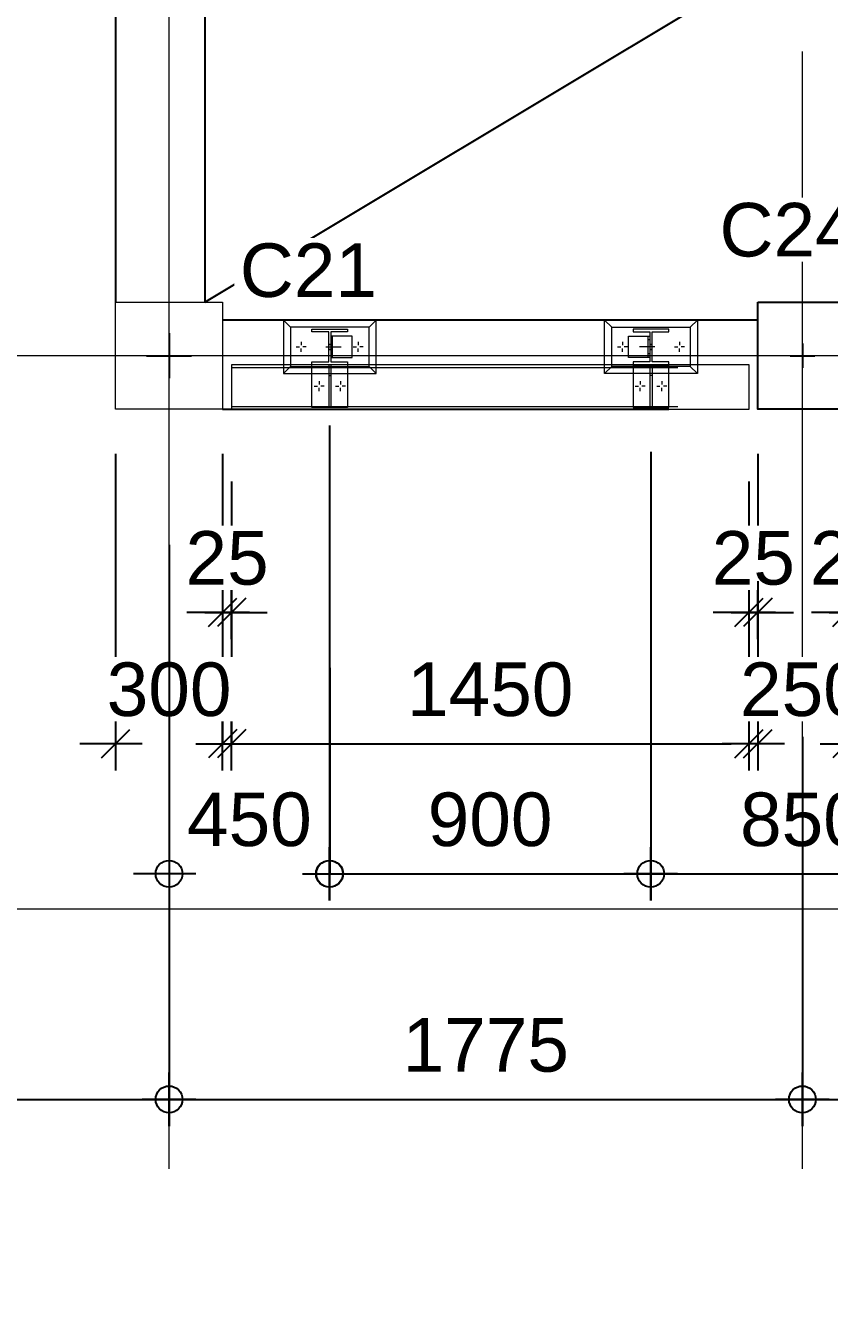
# Model space of a CAD drawing. Header units: millimetres. Extents: x 663313 to 1226001, y 1431724 to 1620898.
# Drawn here: x 663604.375 to 663606.626, y 1524765.093 to 1524768.709 of the extents above; entities that cross this region are included whole.
import ezdxf

# ---------------------------------------------------------------- set-up
doc = ezdxf.new("R2010")
doc.units = ezdxf.units.MM
for name, pattern in [('Grid Line', [22.225, 12.7, -3.175, 3.175, -3.175]), ('HIDDEN', [0.375, 0.25, -0.125]), ('XKITLINE00', [0]), ('XKITLINE02', [4, 2, -2])]:
    doc.linetypes.add(name, pattern=pattern)
doc.layers.get('Defpoints').update_dxf_attribs({"color": 140})
for name, color, linetype in [('000 - D I M', 1, 'Continuous'), ('BR', 6, 'Continuous'), ('CVA044__', 2, 'Continuous'), ('DIM', 1, 'Continuous'), ('VPORT', 250, 'Continuous')]:
    doc.layers.add(name, color=color, linetype=linetype)
for name, color, linetype, lineweight in [('A-FLOR-E', 2, 'Continuous', 9), ('Bolt', 7, 'Continuous', 0), ('Part', 2, 'Continuous', 0), ('S-GRID', 1, 'Continuous', 9)]:
    doc.layers.add(name, color=color, linetype=linetype, lineweight=lineweight)
doc.styles.add('Arial', font='arial.ttf')
doc.dimstyles.new('Dim-Cen', dxfattribs={"dimscale": 0.05, "dimtxt": 3, "dimasz": 1, "dimexe": 0, "dimexo": 1, "dimgap": 1.5, "dimtad": 1, "dimdec": 0, "dimlfac": 1000, "dimzin": 1, "dimdsep": 46, "dimtxsty": 'Arial', "dimblk": 'CEN1', "dimcen": 0.09, "dimclrd": 1, "dimclre": 49, "dimclrt": 3, "dimadec": 0, "dimazin": 0, "dimtfac": 1, "dimtdec": 0, "dimtix": 1, "dimtofl": 0, "dimtmove": 2, "dimatfit": 3, "dimfxl": 1, "dimtfill": 1, "dimtolj": 1, "dimtzin": 0, "dimarcsym": 1})
doc.dimstyles.new('Dim-End', dxfattribs={"dimscale": 0.05, "dimtxt": 3, "dimasz": 1, "dimexe": 0, "dimexo": 2.5, "dimgap": 1.5, "dimtad": 1, "dimdec": 0, "dimlfac": 1000, "dimzin": 1, "dimdsep": 46, "dimtxsty": 'Arial', "dimblk": 'END', "dimcen": 0.09, "dimclrd": 1, "dimclre": 49, "dimclrt": 3, "dimadec": 0, "dimazin": 0, "dimtfac": 1, "dimtdec": 0, "dimtix": 1, "dimtofl": 0, "dimtmove": 2, "dimatfit": 3, "dimfxl": 1, "dimtfill": 1, "dimtfillclr": 256, "dimtolj": 1, "dimtzin": 0, "dimarcsym": 0})
pattern_1 = [(235.288, (663627.358, 1524790.5456), (5.74185, -3.9776), [5.08, -1.905]), (325.288, (663627.358, 1524790.5456), (3.9776, 5.74185), [5.08, -1.905])]

# ---------------------------------------------------------------- blocks, each defined once
blk = doc.blocks.new('C21')
at = {"color": 251}
for p, q in [((0, 0.063), (0, -0.063)), ((0.063, 0), (-0.063, 0))]:
    blk.add_line(p, q, dxfattribs=at)
at = {"layer": 'A-FLOR-E', "color": 5}
blk.add_lwpolyline([(0.15, 0.15), (0.15, -0.15), (-0.15, -0.15), (-0.15, 0.15)], close=True, dxfattribs=at)
blk = doc.blocks.new('C24a')
at = {"layer": 'BR', "color": 1}
for p, q in [((0.0343, 0), (-0.0343, 0)), ((0, 0.0343), (0, -0.0343))]:
    blk.add_line(p, q, dxfattribs=at)
at = {"layer": 'BR', "color": 5, "ltscale": 5}
blk.add_lwpolyline([(0.15, 0.125), (0.15, -0.125), (-0.15, -0.125), (-0.15, 0.125)], close=True, dxfattribs=at)
blk = doc.blocks.new('END')
at = {"color": 1}
for p, q in [((0, 1.5), (0, -1.5)), ((1.5, 0), (-1.5, 0))]:
    blk.add_line(p, q, dxfattribs=at)
at = {"color": 3}
blk.add_line((-0.795, -0.795), (0.795, 0.795), dxfattribs=at)
blk = doc.blocks.new('*D4310')
at = {"layer": '000 - D I M', "color": 49, "lineweight": -2, "transparency": 16777216}
for p, q in [((663604.9512, 1524767.0749), (663604.9512, 1524766.6972)), ((663606.4008, 1524767.0749), (663606.4008, 1524766.6972))]:
    blk.add_line(p, q, dxfattribs=at)
at = {"layer": '000 - D I M', "color": 1, "lineweight": -2, "transparency": 16777216}
blk.add_line((663605.0012, 1524766.6972), (663606.3508, 1524766.6972), dxfattribs=at)
at = {"layer": 'Defpoints', "color": 0, "transparency": 16777216}
for p in [(663604.9512, 1524767.1999), (663606.4008, 1524767.1999), (663606.4008, 1524766.6972)]:
    blk.add_point(p, dxfattribs=at)
at = {"layer": '000 - D I M', "color": 1, "lineweight": -2, "transparency": 16777216, "xscale": 0.05, "yscale": 0.05, "zscale": 0.05, "rotation": 180}
blk.add_blockref('END', (663604.9512, 1524766.6972), dxfattribs=at)
at = {"layer": '000 - D I M', "color": 1, "lineweight": -2, "transparency": 16777216, "xscale": 0.05, "yscale": 0.05, "zscale": 0.05}
blk.add_blockref('END', (663606.4008, 1524766.6972), dxfattribs=at)
at = {"layer": '000 - D I M', "color": 3, "transparency": 16777216, "insert": (663605.676, 1524766.8488), "char_height": 0.15, "attachment_point": 5, "style": 'Arial', "bg_fill": 3, "box_fill_scale": 1.1, "bg_fill_color": 256, "bg_fill_true_color": 13158600, "bg_fill_transparency": 0}
blk.add_mtext('\\A1;1450', dxfattribs=at)
blk = doc.blocks.new('*D4311')
at = {"layer": '000 - D I M', "color": 49, "lineweight": -2, "transparency": 16777216}
for p, q in [((663606.4258, 1524767.5094), (663606.4258, 1524767.0652)), ((663606.4008, 1524767.4316), (663606.4008, 1524767.0652))]:
    blk.add_line(p, q, dxfattribs=at)
at = {"layer": '000 - D I M', "color": 1, "lineweight": -2, "transparency": 16777216}
for p, q in [((663606.3508, 1524767.0652), (663606.3008, 1524767.0652)), ((663606.4758, 1524767.0652), (663606.5258, 1524767.0652))]:
    blk.add_line(p, q, dxfattribs=at)
at = {"layer": 'Defpoints', "color": 0, "transparency": 16777216}
for p in [(663606.4258, 1524767.6344), (663606.4008, 1524767.5566), (663606.4258, 1524767.0652)]:
    blk.add_point(p, dxfattribs=at)
at = {"layer": '000 - D I M', "color": 1, "lineweight": -2, "transparency": 16777216, "xscale": 0.05, "yscale": 0.05, "zscale": 0.05}
blk.add_blockref('END', (663606.4008, 1524767.0652), dxfattribs=at)
at = {"layer": '000 - D I M', "color": 1, "lineweight": -2, "transparency": 16777216, "xscale": 0.05, "yscale": 0.05, "zscale": 0.05, "rotation": 180}
blk.add_blockref('END', (663606.4258, 1524767.0652), dxfattribs=at)
at = {"layer": '000 - D I M', "color": 3, "transparency": 16777216, "insert": (663606.4133, 1524767.2168), "char_height": 0.15, "attachment_point": 5, "style": 'Arial', "bg_fill": 3, "box_fill_scale": 1.1, "bg_fill_color": 256, "bg_fill_true_color": 13158600, "bg_fill_transparency": 0}
blk.add_mtext('\\A1;25', dxfattribs=at)
blk = doc.blocks.new('*D4312')
at = {"layer": '000 - D I M', "color": 49, "lineweight": -2, "transparency": 16777216}
for p, q in [((663606.4258, 1524767.1527), (663606.4258, 1524766.6972)), ((663606.6758, 1524767.1527), (663606.6758, 1524766.6972))]:
    blk.add_line(p, q, dxfattribs=at)
at = {"layer": '000 - D I M', "color": 1, "lineweight": -2, "transparency": 16777216}
for p, q in [((663606.3758, 1524766.6972), (663606.3258, 1524766.6972)), ((663606.7258, 1524766.6972), (663606.7758, 1524766.6972))]:
    blk.add_line(p, q, dxfattribs=at)
at = {"layer": 'Defpoints', "color": 0, "transparency": 16777216}
for p in [(663606.4258, 1524767.2777), (663606.6758, 1524767.2777), (663606.6758, 1524766.6972)]:
    blk.add_point(p, dxfattribs=at)
at = {"layer": '000 - D I M', "color": 1, "lineweight": -2, "transparency": 16777216, "xscale": 0.05, "yscale": 0.05, "zscale": 0.05}
blk.add_blockref('END', (663606.4258, 1524766.6972), dxfattribs=at)
at = {"layer": '000 - D I M', "color": 1, "lineweight": -2, "transparency": 16777216, "xscale": 0.05, "yscale": 0.05, "zscale": 0.05, "rotation": 180}
blk.add_blockref('END', (663606.6758, 1524766.6972), dxfattribs=at)
at = {"layer": '000 - D I M', "color": 3, "transparency": 16777216, "insert": (663606.5508, 1524766.8488), "char_height": 0.15, "attachment_point": 5, "style": 'Arial', "bg_fill": 3, "box_fill_scale": 1.1, "bg_fill_color": 256, "bg_fill_true_color": 13158600, "bg_fill_transparency": 0}
blk.add_mtext('\\A1;250', dxfattribs=at)
blk = doc.blocks.new('*D4313')
at = {"layer": '000 - D I M', "color": 49, "lineweight": -2, "transparency": 16777216}
for p, q in [((663606.6758, 1524767.5094), (663606.6758, 1524767.0652)), ((663606.7008, 1524767.4316), (663606.7008, 1524767.0652))]:
    blk.add_line(p, q, dxfattribs=at)
at = {"layer": '000 - D I M', "color": 1, "lineweight": -2, "transparency": 16777216}
for p, q in [((663606.6258, 1524767.0652), (663606.5758, 1524767.0652)), ((663606.7508, 1524767.0652), (663606.8008, 1524767.0652))]:
    blk.add_line(p, q, dxfattribs=at)
at = {"layer": 'Defpoints', "color": 0, "transparency": 16777216}
for p in [(663606.6758, 1524767.6344), (663606.7008, 1524767.5566), (663606.7008, 1524767.0652)]:
    blk.add_point(p, dxfattribs=at)
at = {"layer": '000 - D I M', "color": 1, "lineweight": -2, "transparency": 16777216, "xscale": 0.05, "yscale": 0.05, "zscale": 0.05}
blk.add_blockref('END', (663606.6758, 1524767.0652), dxfattribs=at)
at = {"layer": '000 - D I M', "color": 1, "lineweight": -2, "transparency": 16777216, "xscale": 0.05, "yscale": 0.05, "zscale": 0.05, "rotation": 180}
blk.add_blockref('END', (663606.7008, 1524767.0652), dxfattribs=at)
at = {"layer": '000 - D I M', "color": 3, "transparency": 16777216, "insert": (663606.6883, 1524767.2168), "char_height": 0.15, "attachment_point": 5, "style": 'Arial', "bg_fill": 3, "box_fill_scale": 1.1, "bg_fill_color": 256, "bg_fill_true_color": 13158600, "bg_fill_transparency": 0}
blk.add_mtext('\\A1;25', dxfattribs=at)
blk = doc.blocks.new('CEN1')
at = {"color": 1}
for p, q in [((0, 1.5), (0, -1.5)), ((1.5, 0), (-1.5, 0))]:
    blk.add_line(p, q, dxfattribs=at)
at = {"color": 3}
blk.add_circle((0, 0), 0.75, dxfattribs=at)
blk = doc.blocks.new('*D4321')
at = {"layer": '000 - D I M', "color": 49, "lineweight": -2, "transparency": 16777216}
for p, q in [((663605.2254, 1524767.5891), (663605.2254, 1524766.3328)), ((663606.1258, 1524767.5146), (663606.1258, 1524766.3328))]:
    blk.add_line(p, q, dxfattribs=at)
at = {"layer": '000 - D I M', "color": 1, "lineweight": -2, "transparency": 16777216}
blk.add_line((663605.2754, 1524766.3328), (663606.0758, 1524766.3328), dxfattribs=at)
at = {"layer": 'Defpoints', "color": 0, "transparency": 16777216}
for p in [(663605.2254, 1524767.6391), (663606.1258, 1524767.5646), (663606.1258, 1524766.3328)]:
    blk.add_point(p, dxfattribs=at)
at = {"layer": '000 - D I M', "color": 1, "lineweight": -2, "transparency": 16777216, "xscale": 0.05, "yscale": 0.05, "zscale": 0.05, "rotation": 180}
blk.add_blockref('CEN1', (663605.2254, 1524766.3328), dxfattribs=at)
at = {"layer": '000 - D I M', "color": 1, "lineweight": -2, "transparency": 16777216, "xscale": 0.05, "yscale": 0.05, "zscale": 0.05}
blk.add_blockref('CEN1', (663606.1258, 1524766.3328), dxfattribs=at)
at = {"layer": '000 - D I M', "color": 3, "transparency": 16777216, "insert": (663605.6756, 1524766.4844), "char_height": 0.15, "attachment_point": 5, "style": 'Arial', "bg_fill": 3, "box_fill_scale": 1.1, "bg_fill_color": 256, "bg_fill_true_color": 13158600, "bg_fill_transparency": 0}
blk.add_mtext('\\A1;900', dxfattribs=at)
blk = doc.blocks.new('*D4322')
at = {"layer": '000 - D I M', "color": 49, "lineweight": -2, "transparency": 16777216}
for p, q in [((663606.1258, 1524767.5146), (663606.1258, 1524766.3328)), ((663606.9758, 1524767.5146), (663606.9758, 1524766.3328))]:
    blk.add_line(p, q, dxfattribs=at)
at = {"layer": '000 - D I M', "color": 1, "lineweight": -2, "transparency": 16777216}
blk.add_line((663606.1758, 1524766.3328), (663606.9258, 1524766.3328), dxfattribs=at)
at = {"layer": 'Defpoints', "color": 0, "transparency": 16777216}
for p in [(663606.1258, 1524767.5646), (663606.9758, 1524767.5646), (663606.9758, 1524766.3328)]:
    blk.add_point(p, dxfattribs=at)
at = {"layer": '000 - D I M', "color": 1, "lineweight": -2, "transparency": 16777216, "xscale": 0.05, "yscale": 0.05, "zscale": 0.05, "rotation": 180}
blk.add_blockref('CEN1', (663606.1258, 1524766.3328), dxfattribs=at)
at = {"layer": '000 - D I M', "color": 1, "lineweight": -2, "transparency": 16777216, "xscale": 0.05, "yscale": 0.05, "zscale": 0.05}
blk.add_blockref('CEN1', (663606.9758, 1524766.3328), dxfattribs=at)
at = {"layer": '000 - D I M', "color": 3, "transparency": 16777216, "insert": (663606.5508, 1524766.4844), "char_height": 0.15, "attachment_point": 5, "style": 'Arial', "bg_fill": 3, "box_fill_scale": 1.1, "bg_fill_color": 256, "bg_fill_true_color": 13158600, "bg_fill_transparency": 0}
blk.add_mtext('\\A1;850', dxfattribs=at)
blk = doc.blocks.new('*D4327')
at = {"layer": '000 - D I M', "color": 49, "lineweight": -2, "transparency": 16777216}
for p, q in [((663604.6262, 1524767.5091), (663604.6262, 1524766.6972)), ((663604.9262, 1524767.5091), (663604.9262, 1524766.6972))]:
    blk.add_line(p, q, dxfattribs=at)
at = {"layer": '000 - D I M', "color": 1, "lineweight": -2, "transparency": 16777216}
for p, q in [((663604.5762, 1524766.6972), (663604.5262, 1524766.6972)), ((663604.9762, 1524766.6972), (663605.0262, 1524766.6972))]:
    blk.add_line(p, q, dxfattribs=at)
at = {"layer": 'Defpoints', "color": 0, "transparency": 16777216}
for p in [(663604.6262, 1524767.6341), (663604.9262, 1524767.6341), (663604.9262, 1524766.6972)]:
    blk.add_point(p, dxfattribs=at)
at = {"layer": '000 - D I M', "color": 1, "lineweight": -2, "transparency": 16777216, "xscale": 0.05, "yscale": 0.05, "zscale": 0.05}
blk.add_blockref('END', (663604.6262, 1524766.6972), dxfattribs=at)
at = {"layer": '000 - D I M', "color": 1, "lineweight": -2, "transparency": 16777216, "xscale": 0.05, "yscale": 0.05, "zscale": 0.05, "rotation": 180}
blk.add_blockref('END', (663604.9262, 1524766.6972), dxfattribs=at)
at = {"layer": '000 - D I M', "color": 3, "transparency": 16777216, "insert": (663604.7762, 1524766.8488), "char_height": 0.15, "attachment_point": 5, "style": 'Arial', "bg_fill": 3, "box_fill_scale": 1.1, "bg_fill_color": 256, "bg_fill_true_color": 13158600, "bg_fill_transparency": 0}
blk.add_mtext('\\A1;300', dxfattribs=at)
blk = doc.blocks.new('*D4328')
at = {"layer": '000 - D I M', "color": 49, "lineweight": -2, "transparency": 16777216}
for p, q in [((663604.7762, 1524766.9094), (663604.7762, 1524766.3328)), ((663605.2264, 1524766.9094), (663605.2264, 1524766.3328))]:
    blk.add_line(p, q, dxfattribs=at)
at = {"layer": '000 - D I M', "color": 1, "lineweight": -2, "transparency": 16777216}
for p, q in [((663604.7262, 1524766.3328), (663604.6762, 1524766.3328)), ((663605.2764, 1524766.3328), (663605.3264, 1524766.3328))]:
    blk.add_line(p, q, dxfattribs=at)
at = {"layer": 'Defpoints', "color": 0, "transparency": 16777216}
for p in [(663604.7762, 1524766.9594), (663605.2264, 1524766.9594), (663605.2264, 1524766.3328)]:
    blk.add_point(p, dxfattribs=at)
at = {"layer": '000 - D I M', "color": 1, "lineweight": -2, "transparency": 16777216, "xscale": 0.05, "yscale": 0.05, "zscale": 0.05}
blk.add_blockref('CEN1', (663604.7762, 1524766.3328), dxfattribs=at)
at = {"layer": '000 - D I M', "color": 1, "lineweight": -2, "transparency": 16777216, "xscale": 0.05, "yscale": 0.05, "zscale": 0.05, "rotation": 180}
blk.add_blockref('CEN1', (663605.2264, 1524766.3328), dxfattribs=at)
at = {"layer": '000 - D I M', "color": 3, "transparency": 16777216, "insert": (663605.0013, 1524766.4844), "char_height": 0.15, "attachment_point": 5, "style": 'Arial', "bg_fill": 3, "box_fill_scale": 1.1, "bg_fill_color": 256, "bg_fill_true_color": 13158600, "bg_fill_transparency": 0}
blk.add_mtext('\\A1;450', dxfattribs=at)
blk = doc.blocks.new('*D4409')
at = {"layer": '000 - D I M', "color": 49, "lineweight": -2, "transparency": 16777216}
for p, q in [((663604.7762, 1524767.2547), (663604.7762, 1524765.7007)), ((663599.106, 1524765.7381), (663599.106, 1524765.7007))]:
    blk.add_line(p, q, dxfattribs=at)
at = {"layer": '000 - D I M', "color": 1, "lineweight": -2, "transparency": 16777216}
blk.add_line((663599.156, 1524765.7007), (663604.7262, 1524765.7007), dxfattribs=at)
at = {"layer": 'Defpoints', "color": 0, "transparency": 16777216}
for p in [(663604.7762, 1524767.3047), (663599.106, 1524765.7881), (663604.7762, 1524765.7007)]:
    blk.add_point(p, dxfattribs=at)
at = {"layer": '000 - D I M', "color": 1, "lineweight": -2, "transparency": 16777216, "xscale": 0.05, "yscale": 0.05, "zscale": 0.05, "rotation": 180}
blk.add_blockref('CEN1', (663599.106, 1524765.7007), dxfattribs=at)
at = {"layer": '000 - D I M', "color": 1, "lineweight": -2, "transparency": 16777216, "xscale": 0.05, "yscale": 0.05, "zscale": 0.05}
blk.add_blockref('CEN1', (663604.7762, 1524765.7007), dxfattribs=at)
at = {"layer": '000 - D I M', "color": 3, "transparency": 16777216, "insert": (663601.9411, 1524765.8523), "char_height": 0.15, "attachment_point": 5, "style": 'Arial', "bg_fill": 3, "box_fill_scale": 1.1, "bg_fill_color": 256, "bg_fill_true_color": 13158600, "bg_fill_transparency": 0}
blk.add_mtext('\\A1;5670', dxfattribs=at)
blk = doc.blocks.new('*D4329')
at = {"layer": '000 - D I M', "color": 49, "lineweight": -2, "transparency": 16777216}
for p, q in [((663604.7762, 1524766.4525), (663604.7762, 1524765.7007)), ((663606.5508, 1524766.0126), (663606.5508, 1524765.7007))]:
    blk.add_line(p, q, dxfattribs=at)
at = {"layer": '000 - D I M', "color": 1, "lineweight": -2, "transparency": 16777216}
blk.add_line((663604.8262, 1524765.7007), (663606.5008, 1524765.7007), dxfattribs=at)
at = {"layer": 'Defpoints', "color": 0, "transparency": 16777216}
for p in [(663604.7762, 1524766.5025), (663606.5508, 1524766.0626), (663606.5508, 1524765.7007)]:
    blk.add_point(p, dxfattribs=at)
at = {"layer": '000 - D I M', "color": 1, "lineweight": -2, "transparency": 16777216, "xscale": 0.05, "yscale": 0.05, "zscale": 0.05, "rotation": 180}
blk.add_blockref('CEN1', (663604.7762, 1524765.7007), dxfattribs=at)
at = {"layer": '000 - D I M', "color": 1, "lineweight": -2, "transparency": 16777216, "xscale": 0.05, "yscale": 0.05, "zscale": 0.05}
blk.add_blockref('CEN1', (663606.5508, 1524765.7007), dxfattribs=at)
at = {"layer": '000 - D I M', "color": 3, "transparency": 16777216, "insert": (663605.6635, 1524765.8523), "char_height": 0.15, "attachment_point": 5, "style": 'Arial', "bg_fill": 3, "box_fill_scale": 1.1, "bg_fill_color": 256, "bg_fill_true_color": 13158600, "bg_fill_transparency": 0}
blk.add_mtext('\\A1;1775', dxfattribs=at)
blk = doc.blocks.new('*D4410')
at = {"layer": '000 - D I M', "color": 49, "lineweight": -2, "transparency": 16777216}
for p, q in [((663606.5508, 1524766.7163), (663606.5508, 1524765.7007)), ((663607.956, 1524765.72), (663607.956, 1524765.7007))]:
    blk.add_line(p, q, dxfattribs=at)
at = {"layer": '000 - D I M', "color": 1, "lineweight": -2, "transparency": 16777216}
blk.add_line((663606.6008, 1524765.7007), (663607.906, 1524765.7007), dxfattribs=at)
at = {"layer": 'Defpoints', "color": 0, "transparency": 16777216}
for p in [(663606.5508, 1524766.7663), (663607.956, 1524765.77), (663607.956, 1524765.7007)]:
    blk.add_point(p, dxfattribs=at)
at = {"layer": '000 - D I M', "color": 1, "lineweight": -2, "transparency": 16777216, "xscale": 0.05, "yscale": 0.05, "zscale": 0.05, "rotation": 180}
blk.add_blockref('CEN1', (663606.5508, 1524765.7007), dxfattribs=at)
at = {"layer": '000 - D I M', "color": 1, "lineweight": -2, "transparency": 16777216, "xscale": 0.05, "yscale": 0.05, "zscale": 0.05}
blk.add_blockref('CEN1', (663607.956, 1524765.7007), dxfattribs=at)
at = {"layer": '000 - D I M', "color": 3, "transparency": 16777216, "insert": (663607.2534, 1524765.8523), "char_height": 0.15, "attachment_point": 5, "style": 'Arial', "bg_fill": 3, "box_fill_scale": 1.1, "bg_fill_color": 256, "bg_fill_true_color": 13158600, "bg_fill_transparency": 0}
blk.add_mtext('\\A1;1405', dxfattribs=at)
blk = doc.blocks.new('*D4268')
at = {"layer": '000 - D I M', "color": 49, "lineweight": -2, "transparency": 16777216}
for p, q in [((663604.9262, 1524767.5091), (663604.9262, 1524767.0652)), ((663604.9512, 1524767.4316), (663604.9512, 1524767.0652))]:
    blk.add_line(p, q, dxfattribs=at)
at = {"layer": '000 - D I M', "color": 1, "lineweight": -2, "transparency": 16777216}
for p, q in [((663604.8762, 1524767.0652), (663604.8262, 1524767.0652)), ((663605.0012, 1524767.0652), (663605.0512, 1524767.0652))]:
    blk.add_line(p, q, dxfattribs=at)
at = {"layer": 'Defpoints', "color": 0, "transparency": 16777216}
for p in [(663604.9262, 1524767.6341), (663604.9512, 1524767.5566), (663604.9262, 1524767.0652)]:
    blk.add_point(p, dxfattribs=at)
at = {"layer": '000 - D I M', "color": 1, "lineweight": -2, "transparency": 16777216, "xscale": 0.05, "yscale": 0.05, "zscale": 0.05}
blk.add_blockref('END', (663604.9262, 1524767.0652), dxfattribs=at)
at = {"layer": '000 - D I M', "color": 1, "lineweight": -2, "transparency": 16777216, "xscale": 0.05, "yscale": 0.05, "zscale": 0.05, "rotation": 180}
blk.add_blockref('END', (663604.9512, 1524767.0652), dxfattribs=at)
at = {"layer": '000 - D I M', "color": 3, "transparency": 16777216, "insert": (663604.9387, 1524767.2168), "char_height": 0.15, "attachment_point": 5, "style": 'Arial', "bg_fill": 3, "box_fill_scale": 1.1, "bg_fill_color": 256, "bg_fill_true_color": 13158600, "bg_fill_transparency": 0}
blk.add_mtext('\\A1;25', dxfattribs=at)
blk = doc.blocks.new('44')
at = {"layer": 'Bolt', "color": 21, "linetype": 'XKITLINE00', "lineweight": 0}
for p, q in [((19.9749, 44.6956), (19.9842, 44.6956)), ((19.9749, 44.6956), (19.9842, 44.6956)), ((19.9889, 44.7096), (19.9889, 44.7003)), ((19.9889, 44.7096), (19.9889, 44.7003)), ((19.9889, 44.6816), (19.9889, 44.6909)), ((19.9889, 44.6816), (19.9889, 44.6909)), ((20.0029, 44.6956), (19.9936, 44.6956)), ((20.0029, 44.6956), (19.9936, 44.6956)), ((19.8789, 44.6596), (19.8789, 44.6503)), ((19.8649, 44.6456), (19.8742, 44.6456)), ((19.8789, 44.6316), (19.8789, 44.6409)), ((19.8929, 44.6456), (19.8836, 44.6456)), ((19.8649, 44.5856), (19.8742, 44.5856)), ((19.8789, 44.5996), (19.8789, 44.5903)), ((19.8789, 44.5716), (19.8789, 44.5809)), ((19.8929, 44.5856), (19.8836, 44.5856)), ((19.9889, 44.5496), (19.9889, 44.5403)), ((19.9889, 44.5496), (19.9889, 44.5403)), ((19.9749, 44.5356), (19.9842, 44.5356)), ((19.9749, 44.5356), (19.9842, 44.5356)), ((19.9889, 44.5216), (19.9889, 44.5309)), ((19.9889, 44.5216), (19.9889, 44.5309)), ((20.0029, 44.5356), (19.9936, 44.5356)), ((20.0029, 44.5356), (19.9936, 44.5356)), ((19.9749, 43.7956), (19.9842, 43.7956)), ((19.9749, 43.7956), (19.9842, 43.7956)), ((19.9889, 43.8096), (19.9889, 43.8003)), ((19.9889, 43.8096), (19.9889, 43.8003)), ((19.9889, 43.7816), (19.9889, 43.7909)), ((19.9889, 43.7816), (19.9889, 43.7909)), ((20.0029, 43.7956), (19.9936, 43.7956)), ((20.0029, 43.7956), (19.9936, 43.7956)), ((19.8649, 43.7456), (19.8742, 43.7456)), ((19.8789, 43.7596), (19.8789, 43.7503)), ((19.8929, 43.7456), (19.8836, 43.7456)), ((19.8789, 43.7316), (19.8789, 43.7409)), ((19.8649, 43.6856), (19.8742, 43.6856)), ((19.8789, 43.6996), (19.8789, 43.6903)), ((19.8789, 43.6716), (19.8789, 43.6809)), ((19.8929, 43.6856), (19.8836, 43.6856)), ((19.9889, 43.6496), (19.9889, 43.6403)), ((19.9889, 43.6496), (19.9889, 43.6403)), ((19.9749, 43.6356), (19.9842, 43.6356)), ((19.9749, 43.6356), (19.9842, 43.6356)), ((19.9889, 43.6216), (19.9889, 43.6309)), ((19.9889, 43.6216), (19.9889, 43.6309)), ((20.0029, 43.6356), (19.9936, 43.6356)), ((20.0029, 43.6356), (19.9936, 43.6356))]:
    blk.add_line(p, q, dxfattribs=at)
at = {"layer": 'Bolt', "color": 21, "linetype": 'XKITLINE02', "lineweight": 0}
for p, q in [((19.9694, 44.6126), (19.9694, 44.6076)), ((19.9819, 44.6126), (19.9819, 44.6186)), ((19.9819, 44.6186), (19.9819, 44.6126)), ((19.9889, 44.6265), (19.9889, 44.5836)), ((19.9959, 44.6126), (19.9959, 44.6186)), ((19.9959, 44.6186), (19.9959, 44.6126)), ((20.0084, 44.6126), (20.0084, 44.6076)), ((19.9889, 43.7047), (19.9889, 43.7476)), ((19.9694, 43.7186), (19.9694, 43.7236)), ((19.9819, 43.7186), (19.9819, 43.7126)), ((19.9819, 43.7126), (19.9819, 43.7186)), ((19.9959, 43.7186), (19.9959, 43.7126)), ((19.9959, 43.7126), (19.9959, 43.7186)), ((20.0084, 43.7186), (20.0084, 43.7236))]:
    blk.add_line(p, q, dxfattribs=at)
at = {"layer": 'Part', "color": 251, "linetype": 'HIDDEN', "lineweight": 0, "ltscale": 5}
for p, q in [((19.8219, 44.8906), (19.8219, 43.4406)), ((19.9309, 44.8906), (19.9309, 43.4406))]:
    blk.add_line(p, q, dxfattribs=at)
at = {"layer": 'Part', "color": 252, "linetype": 'HIDDEN', "lineweight": 0, "ltscale": 2}
for p, q in [((19.9339, 44.7256), (19.9139, 44.7456)), ((19.9339, 44.5056), (19.9139, 44.4856)), ((19.9339, 43.8256), (19.9139, 43.8456)), ((19.9339, 43.6056), (19.9139, 43.5856))]:
    blk.add_line(p, q, dxfattribs=at)
at = {"layer": 'Part', "lineweight": 0}
for p, q in [((20.0639, 44.7456), (20.0439, 44.7256)), ((20.0639, 44.4856), (20.0439, 44.5056)), ((20.0639, 43.8456), (20.0439, 43.8256)), ((20.0639, 43.5856), (20.0439, 43.6056))]:
    blk.add_line(p, q, dxfattribs=at)
at = {"layer": 'Part', "linetype": 'XKITLINE02', "lineweight": 0}
for p, q in [((19.9389, 44.6186), (19.8189, 44.6186)), ((19.9389, 44.6126), (19.8189, 44.6126)), ((19.9589, 44.6076), (20.0189, 44.6076)), ((19.9389, 43.7186), (19.8189, 43.7186)), ((19.9389, 43.7126), (19.8189, 43.7126)), ((19.9589, 43.7236), (20.0189, 43.7236))]:
    blk.add_line(p, q, dxfattribs=at)
at = {"layer": 'Part', "color": 21, "linetype": 'XKITLINE02', "lineweight": 0}
for p, q in [((19.9089, 44.6186), (19.9089, 44.6126)), ((19.9089, 43.7126), (19.9089, 43.7186))]:
    blk.add_line(p, q, dxfattribs=at)
at = {"layer": 'Part', "color": 4, "lineweight": 0}
blk.add_lwpolyline([(19.9389, 43.4406), (19.9389, 44.8906), (19.8139, 44.8906), (19.8139, 43.4406)], close=True, dxfattribs=at)
at = {"layer": 'Part', "color": 252, "linetype": 'HIDDEN', "lineweight": 0, "ltscale": 2}
for points in [[(19.9389, 44.7456), (19.9139, 44.7456), (19.9139, 44.4856), (19.9389, 44.4856)], [(19.9389, 44.7256), (19.9339, 44.7256), (19.9339, 44.5056), (19.9389, 44.5056)], [(19.9389, 43.5856), (19.9139, 43.5856), (19.9139, 43.8456), (19.9389, 43.8456)], [(19.9389, 43.6056), (19.9339, 43.6056), (19.9339, 43.8256), (19.9389, 43.8256)]]:
    blk.add_lwpolyline(points, dxfattribs=at)
at = {"layer": 'Part', "lineweight": 0}
for points in [[(19.9389, 44.4856), (20.0639, 44.4856), (20.0639, 44.7456), (19.9389, 44.7456)], [(19.9389, 44.5056), (20.0439, 44.5056), (20.0439, 44.7256), (19.9389, 44.7256)], [(19.9389, 43.8456), (20.0639, 43.8456), (20.0639, 43.5856), (19.9389, 43.5856)], [(19.9389, 43.8256), (20.0439, 43.8256), (20.0439, 43.6056), (19.9389, 43.6056)]]:
    blk.add_lwpolyline(points, dxfattribs=at)
at = {"layer": 'Part', "linetype": 'XKITLINE02', "lineweight": 0}
for points in [[(19.9389, 44.5656), (19.8189, 44.5656), (19.8189, 44.6656), (19.9389, 44.6656)], [(19.9589, 44.6126), (19.9589, 44.5526), (20.0189, 44.5526), (20.0189, 44.6126)], [(19.9389, 43.7656), (19.8189, 43.7656), (19.8189, 43.6656), (19.9389, 43.6656)], [(19.9589, 43.7186), (19.9589, 43.7786), (20.0189, 43.7786), (20.0189, 43.7186)]]:
    blk.add_lwpolyline(points, dxfattribs=at)
for points in [[(19.9389, 44.6656), (19.9469, 44.6656), (19.9469, 44.6186), (20.0309, 44.6186), (20.0309, 44.6656), (20.0389, 44.6656), (20.0389, 44.5656), (20.0309, 44.5656), (20.0309, 44.6126), (19.9469, 44.6126), (19.9469, 44.5656), (19.9389, 44.5656)], [(19.9389, 43.6656), (19.9469, 43.6656), (19.9469, 43.7126), (20.0309, 43.7126), (20.0309, 43.6656), (20.0389, 43.6656), (20.0389, 43.7656), (20.0309, 43.7656), (20.0309, 43.7186), (19.9469, 43.7186), (19.9469, 43.7656), (19.9389, 43.7656)]]:
    blk.add_lwpolyline(points, close=True, dxfattribs=at)

msp = doc.modelspace()

# ---------------------------------------------------------------- hatches: boundary and pattern name
at = {"layer": 'VPORT'}
h = msp.add_hatch(dxfattribs=at)
h.set_pattern_fill('ANGLE', color=6)
h.set_pattern_definition(pattern_1)
h.paths.add_polyline_path([(663617.8537, 1524792.0691), (663619.0867, 1524791.215), (663617.3783, 1524788.7489), (663616.1453, 1524789.603)])
edge = h.paths.add_edge_path(flags=16)
edge.add_line((663617.5126, 1524790.4806), (663617.7194, 1524790.3374))
edge = h.paths.add_edge_path(flags=16)
edge.add_line((663617.5444, 1524790.3056), (663617.6876, 1524790.5124))
h.paths.add_polyline_path([(663612.4437, 1524784.2591), (663613.6767, 1524783.405), (663611.9683, 1524780.9389), (663610.7353, 1524781.793)])
edge = h.paths.add_edge_path(flags=16)
edge.add_line((663612.1026, 1524782.6706), (663612.3094, 1524782.5274))
edge = h.paths.add_edge_path(flags=16)
edge.add_line((663612.1344, 1524782.4956), (663612.2776, 1524782.7024))
h.paths.add_polyline_path([(663604.7567, 1524773.1621), (663605.9897, 1524772.308), (663604.2813, 1524769.8419), (663603.0483, 1524770.696)])
edge = h.paths.add_edge_path(flags=16)
edge.add_line((663604.4156, 1524771.5736), (663604.6224, 1524771.4304))
edge = h.paths.add_edge_path(flags=16)
edge.add_line((663604.4474, 1524771.3986), (663604.5906, 1524771.6054))
h.paths.add_polyline_path([(663599.8027, 1524766.0101), (663601.0357, 1524765.156), (663599.3273, 1524762.6899), (663598.0943, 1524763.544)])
edge = h.paths.add_edge_path(flags=16)
edge.add_line((663599.4616, 1524764.4216), (663599.6684, 1524764.2784))
edge = h.paths.add_edge_path(flags=16)
edge.add_line((663599.4934, 1524764.2466), (663599.6366, 1524764.4534))
h.paths.add_polyline_path([(663592.6837, 1524755.7351), (663593.9167, 1524754.881), (663592.2083, 1524752.4149), (663590.9753, 1524753.269)])
edge = h.paths.add_edge_path(flags=16)
edge.add_line((663592.3426, 1524754.1466), (663592.5494, 1524754.0034))
edge = h.paths.add_edge_path(flags=16)
edge.add_line((663592.3744, 1524753.9716), (663592.5176, 1524754.1784))
h.paths.add_polyline_path([(663585.2817, 1524745.0491), (663586.5147, 1524744.195), (663584.8063, 1524741.7289), (663583.5733, 1524742.583)])
edge = h.paths.add_edge_path(flags=16)
edge.add_line((663584.9406, 1524743.4606), (663585.1474, 1524743.3174))
edge = h.paths.add_edge_path(flags=16)
edge.add_line((663584.9724, 1524743.2856), (663585.1156, 1524743.4924))
h.paths.add_polyline_path([(663578.7897, 1524735.6781), (663580.0227, 1524734.824), (663578.3143, 1524732.3579), (663577.0813, 1524733.212)])
edge = h.paths.add_edge_path(flags=16)
edge.add_line((663578.4486, 1524734.0896), (663578.6554, 1524733.9464))
edge = h.paths.add_edge_path(flags=16)
edge.add_line((663578.4804, 1524733.9146), (663578.6236, 1524734.1214))
h.paths.add_polyline_path([(663572.2977, 1524726.3071), (663573.5307, 1524725.453), (663571.8223, 1524722.9869), (663570.5893, 1524723.841)])
edge = h.paths.add_edge_path(flags=16)
edge.add_line((663571.9566, 1524724.7186), (663572.1634, 1524724.5754))
edge = h.paths.add_edge_path(flags=16)
edge.add_line((663571.9884, 1524724.5436), (663572.1316, 1524724.7504))
h.paths.add_polyline_path([(663565.8057, 1524716.9351), (663567.0387, 1524716.081), (663565.3303, 1524713.6149), (663564.0973, 1524714.469)])
edge = h.paths.add_edge_path(flags=16)
edge.add_line((663565.4646, 1524715.3466), (663565.6714, 1524715.2034))
edge = h.paths.add_edge_path(flags=16)
edge.add_line((663565.4964, 1524715.1716), (663565.6396, 1524715.3784))
h.paths.add_polyline_path([(663559.3147, 1524707.5641), (663560.5477, 1524706.71), (663558.8393, 1524704.2439), (663557.6063, 1524705.098)])
edge = h.paths.add_edge_path(flags=16)
edge.add_line((663558.9736, 1524705.9756), (663559.1804, 1524705.8324))
edge = h.paths.add_edge_path(flags=16)
edge.add_line((663559.0054, 1524705.8006), (663559.1486, 1524706.0074))
h.paths.add_polyline_path([(663552.8227, 1524698.1931), (663554.0557, 1524697.339), (663552.3473, 1524694.8729), (663551.1143, 1524695.727)])
edge = h.paths.add_edge_path(flags=16)
edge.add_line((663552.4816, 1524696.6046), (663552.6884, 1524696.4614))
edge = h.paths.add_edge_path(flags=16)
edge.add_line((663552.5134, 1524696.4296), (663552.6566, 1524696.6364))
h.paths.add_polyline_path([(663546.3307, 1524688.8221), (663547.5637, 1524687.968), (663545.8553, 1524685.5019), (663544.6223, 1524686.356)])
edge = h.paths.add_edge_path(flags=16)
edge.add_line((663545.9896, 1524687.2336), (663546.1964, 1524687.0904))
edge = h.paths.add_edge_path(flags=16)
edge.add_line((663546.0214, 1524687.0586), (663546.1646, 1524687.2654))
h.paths.add_polyline_path([(663539.8387, 1524679.4511), (663541.0717, 1524678.597), (663539.3633, 1524676.1309), (663538.1303, 1524676.985)])
edge = h.paths.add_edge_path(flags=16)
edge.add_line((663539.4976, 1524677.8626), (663539.7044, 1524677.7194))
edge = h.paths.add_edge_path(flags=16)
edge.add_line((663539.5294, 1524677.6876), (663539.6726, 1524677.8944))
h.paths.add_polyline_path([(663533.3477, 1524670.0801), (663534.5807, 1524669.226), (663532.8723, 1524666.7599), (663531.6393, 1524667.614)])
edge = h.paths.add_edge_path(flags=16)
edge.add_line((663533.0066, 1524668.4916), (663533.2134, 1524668.3484))
edge = h.paths.add_edge_path(flags=16)
edge.add_line((663533.0384, 1524668.3166), (663533.1816, 1524668.5234))
h.paths.add_polyline_path([(663526.8557, 1524660.7091), (663528.0887, 1524659.855), (663526.3803, 1524657.3889), (663525.1473, 1524658.243)])
edge = h.paths.add_edge_path(flags=16)
edge.add_line((663526.5146, 1524659.1206), (663526.7214, 1524658.9774))
edge = h.paths.add_edge_path(flags=16)
edge.add_line((663526.5464, 1524658.9456), (663526.6896, 1524659.1524))
h.paths.add_polyline_path([(663520.3637, 1524651.3381), (663521.5967, 1524650.484), (663519.8883, 1524648.0179), (663518.6553, 1524648.872)])
edge = h.paths.add_edge_path(flags=16)
edge.add_line((663520.0226, 1524649.7496), (663520.2294, 1524649.6064))
edge = h.paths.add_edge_path(flags=16)
edge.add_line((663520.0544, 1524649.5746), (663520.1976, 1524649.7814))
h.paths.add_polyline_path([(663513.8717, 1524641.9671), (663515.1047, 1524641.113), (663513.3963, 1524638.6469), (663512.1633, 1524639.501)])
edge = h.paths.add_edge_path(flags=16)
edge.add_line((663513.5306, 1524640.3786), (663513.7374, 1524640.2354))
edge = h.paths.add_edge_path(flags=16)
edge.add_line((663513.5624, 1524640.2036), (663513.7056, 1524640.4104))
h.paths.add_polyline_path([(663507.3807, 1524632.5961), (663508.6137, 1524631.742), (663506.9053, 1524629.2759), (663505.6723, 1524630.13)])
edge = h.paths.add_edge_path(flags=16)
edge.add_line((663507.0396, 1524631.0076), (663507.2464, 1524630.8644))
edge = h.paths.add_edge_path(flags=16)
edge.add_line((663507.0714, 1524630.8326), (663507.2146, 1524631.0394))
h.paths.add_polyline_path([(663500.8887, 1524623.2251), (663502.1217, 1524622.371), (663500.4133, 1524619.9049), (663499.1803, 1524620.759)])
edge = h.paths.add_edge_path(flags=16)
edge.add_line((663500.5476, 1524621.6366), (663500.7544, 1524621.4934))
edge = h.paths.add_edge_path(flags=16)
edge.add_line((663500.5794, 1524621.4616), (663500.7226, 1524621.6684))
h.paths.add_polyline_path([(663494.3967, 1524613.8531), (663495.6297, 1524612.999), (663493.9213, 1524610.5329), (663492.6883, 1524611.387)])
edge = h.paths.add_edge_path(flags=16)
edge.add_line((663494.0556, 1524612.2646), (663494.2624, 1524612.1214))
edge = h.paths.add_edge_path(flags=16)
edge.add_line((663494.0874, 1524612.0896), (663494.2306, 1524612.2964))
h.paths.add_polyline_path([(663487.2787, 1524603.5781), (663488.5117, 1524602.724), (663486.8033, 1524600.2579), (663485.5703, 1524601.112)])
edge = h.paths.add_edge_path(flags=16)
edge.add_line((663486.9376, 1524601.9896), (663487.1444, 1524601.8464))
edge = h.paths.add_edge_path(flags=16)
edge.add_line((663486.9694, 1524601.8146), (663487.1126, 1524602.0214))
h.paths.add_polyline_path([(663481.4137, 1524595.1111), (663482.6467, 1524594.257), (663480.9383, 1524591.7909), (663479.7053, 1524592.645)])
edge = h.paths.add_edge_path(flags=16)
edge.add_line((663481.0726, 1524593.5226), (663481.2794, 1524593.3794))
edge = h.paths.add_edge_path(flags=16)
edge.add_line((663481.1044, 1524593.3476), (663481.2476, 1524593.5544))
h = msp.add_hatch(dxfattribs=at)
h.set_pattern_fill('ANGLE', color=6)
h.set_pattern_definition(pattern_1)
h.paths.add_polyline_path([(663617.8537, 1524792.0691), (663619.0867, 1524791.215), (663617.3783, 1524788.7489), (663616.1453, 1524789.603)])
edge = h.paths.add_edge_path(flags=16)
edge.add_line((663617.5126, 1524790.4806), (663617.7194, 1524790.3374))
edge = h.paths.add_edge_path(flags=16)
edge.add_line((663617.5444, 1524790.3056), (663617.6876, 1524790.5124))
h.paths.add_polyline_path([(663612.4437, 1524784.2591), (663613.6767, 1524783.405), (663611.9683, 1524780.9389), (663610.7353, 1524781.793)])
edge = h.paths.add_edge_path(flags=16)
edge.add_line((663612.1026, 1524782.6706), (663612.3094, 1524782.5274))
edge = h.paths.add_edge_path(flags=16)
edge.add_line((663612.1344, 1524782.4956), (663612.2776, 1524782.7024))
h.paths.add_polyline_path([(663604.7567, 1524773.1621), (663605.9897, 1524772.308), (663604.2813, 1524769.8419), (663603.0483, 1524770.696)])
edge = h.paths.add_edge_path(flags=16)
edge.add_line((663604.4156, 1524771.5736), (663604.6224, 1524771.4304))
edge = h.paths.add_edge_path(flags=16)
edge.add_line((663604.4474, 1524771.3986), (663604.5906, 1524771.6054))
h.paths.add_polyline_path([(663599.8027, 1524766.0101), (663601.0357, 1524765.156), (663599.3273, 1524762.6899), (663598.0943, 1524763.544)])
edge = h.paths.add_edge_path(flags=16)
edge.add_line((663599.4616, 1524764.4216), (663599.6684, 1524764.2784))
edge = h.paths.add_edge_path(flags=16)
edge.add_line((663599.4934, 1524764.2466), (663599.6366, 1524764.4534))

# ---------------------------------------------------------------- linework, layer by layer
at = {"layer": 'DIM', "linetype": 'HIDDEN', "ltscale": 50}
msp.add_line((663604.876, 1524767.9341), (663624.301, 1524779.5842), dxfattribs=at)
at = {"layer": 'DIM', "color": 2}
for points in [[(663604.6262, 1524773.2294), (663604.626, 1524767.9341)], [(663604.8761, 1524770.2819), (663604.876, 1524767.9341)], [(663606.4258, 1524767.8841), (663604.9262, 1524767.8841)]]:
    msp.add_lwpolyline(points, dxfattribs=at)
at = {"layer": 'DIM', "color": 253, "linetype": 'HIDDEN', "ltscale": 5}
msp.add_lwpolyline([(663604.9262, 1524767.6341), (663606.4258, 1524767.6344)], dxfattribs=at)
at = {"layer": 'S-GRID', "color": 251, "linetype": 'Grid Line', "ltscale": 0.6}
for p, q in [((663604.7762, 1524765.5065), (663604.7764, 1524773.929)), ((663606.5508, 1524765.5065), (663606.5508, 1524768.6369)), ((663602.7066, 1524767.7848), (663616.3296, 1524767.7845))]:
    msp.add_line(p, q, dxfattribs=at)
at = {"layer": 'S-GRID', "linetype": 'Grid Line'}
msp.add_lwpolyline([(663635.2982, 1524766.2341), (663600.7518, 1524766.2341)], dxfattribs=at)

# ---------------------------------------------------------------- block references
at = {"color": 2}
for name, p, rotation in [('C21', (663604.7762, 1524767.7841), 89.99860513390384), ('C24a', (663606.5508, 1524767.7844), 89.99860513390374)]:
    msp.add_blockref(name, p, dxfattribs=dict(at, rotation=rotation))

# ---------------------------------------------------------------- next in the draw order: texts
at = {"layer": 'CVA044__', "color": 3, "char_height": 0.15, "attachment_point": 5, "style": 'Arial', "bg_fill": 3, "box_fill_scale": 1.1, "bg_fill_color": 256, "bg_fill_true_color": 13158600, "bg_fill_transparency": 0}
for s, insert in [('\\A1;C24a', (663606.5689, 1524768.1363)), ('\\A1;C21', (663605.1665, 1524768.0229))]:
    msp.add_mtext(s, dxfattribs=dict(at, insert=insert))

# ---------------------------------------------------------------- next in the draw order: dimensions: what is measured, and where the dimension line sits
at = {"layer": '000 - D I M'}
dim = msp.add_linear_dim(base=(663606.4008, 1524766.6972), p1=(663604.9512, 1524767.1999), p2=(663606.4008, 1524767.1999), dimstyle='Dim-End', dxfattribs=at)
dim.commit()
dim.dimension.update_dxf_attribs({"geometry": '*D4310', "text_midpoint": (663605.676, 1524766.8488)})

# ---------------------------------------------------------------- next in the draw order: dimensions: what is measured, and where the dimension line sits
for base, p1, p2, dimstyle, picture, middle in [((663604.9262, 1524766.6972), (663604.6262, 1524767.6341), (663604.9262, 1524767.6341), 'Dim-End', '*D4327', (663604.7762, 1524766.8488)), ((663606.1258, 1524766.3328), (663605.2254, 1524767.6391), (663606.1258, 1524767.5646), 'Dim-Cen', '*D4321', (663605.6756, 1524766.4844)), ((663606.4258, 1524767.0652), (663606.4008, 1524767.5566), (663606.4258, 1524767.6344), 'Dim-End', '*D4311', (663606.4133, 1524767.2168))]:
    dim = msp.add_linear_dim(base=base, p1=p1, p2=p2, dimstyle=dimstyle, dxfattribs=at)
    dim.commit()
    dim.dimension.update_dxf_attribs({"geometry": picture, "text_midpoint": middle})

# ---------------------------------------------------------------- next in the draw order: dimensions: what is measured, and where the dimension line sits
for base, p1, p2, dimstyle, picture, middle in [((663606.6758, 1524766.6972), (663606.4258, 1524767.2777), (663606.6758, 1524767.2777), 'Dim-End', '*D4312', (663606.5508, 1524766.8488)), ((663605.2264, 1524766.3328), (663604.7762, 1524766.9594), (663605.2264, 1524766.9594), 'Dim-Cen', '*D4328', (663605.0013, 1524766.4844))]:
    dim = msp.add_linear_dim(base=base, p1=p1, p2=p2, dimstyle=dimstyle, dxfattribs=at)
    dim.commit()
    dim.dimension.update_dxf_attribs({"geometry": picture, "text_midpoint": middle})

# ---------------------------------------------------------------- next in the draw order: dimensions: what is measured, and where the dimension line sits
for base, p1, p2, dimstyle, picture, middle in [((663606.7008, 1524767.0652), (663606.6758, 1524767.6344), (663606.7008, 1524767.5566), 'Dim-End', '*D4313', (663606.6883, 1524767.2168)), ((663604.7762, 1524765.7007), (663599.106, 1524765.7881), (663604.7762, 1524767.3047), 'Dim-Cen', '*D4409', (663601.9411, 1524765.8523))]:
    dim = msp.add_linear_dim(base=base, p1=p1, p2=p2, dimstyle=dimstyle, dxfattribs=at)
    dim.commit()
    dim.dimension.update_dxf_attribs({"geometry": picture, "text_midpoint": middle})

# ---------------------------------------------------------------- next in the draw order: dimensions: what is measured, and where the dimension line sits
for base, p1, p2, dimstyle, picture, middle in [((663604.9262, 1524767.0652), (663604.9512, 1524767.5566), (663604.9262, 1524767.6341), 'Dim-End', '*D4268', (663604.9387, 1524767.2168)), ((663606.9758, 1524766.3328), (663606.1258, 1524767.5646), (663606.9758, 1524767.5646), 'Dim-Cen', '*D4322', (663606.5508, 1524766.4844))]:
    dim = msp.add_linear_dim(base=base, p1=p1, p2=p2, dimstyle=dimstyle, dxfattribs=at)
    dim.commit()
    dim.dimension.update_dxf_attribs({"geometry": picture, "text_midpoint": middle})

# ---------------------------------------------------------------- next in the draw order: block references
at = {"rotation": 90}
msp.add_blockref('44', (663649.842, 1524747.8202), dxfattribs=at)

# ---------------------------------------------------------------- next in the draw order: dimensions: what is measured, and where the dimension line sits
at = {"layer": '000 - D I M'}
dim = msp.add_linear_dim(base=(663606.5508, 1524765.7007), p1=(663604.7762, 1524766.5025), p2=(663606.5508, 1524766.0626), dimstyle='Dim-Cen', dxfattribs=at)
dim.commit()
dim.dimension.update_dxf_attribs({"geometry": '*D4329', "text_midpoint": (663605.6635, 1524765.8523)})

# ---------------------------------------------------------------- next in the draw order: dimensions: what is measured, and where the dimension line sits
dim = msp.add_linear_dim(base=(663607.956, 1524765.7007), p1=(663606.5508, 1524766.7663), p2=(663607.956, 1524765.77), dimstyle='Dim-Cen', dxfattribs=at)
dim.commit()
dim.dimension.update_dxf_attribs({"geometry": '*D4410', "text_midpoint": (663607.2534, 1524765.8523)})

doc.saveas('drawing.dxf')
